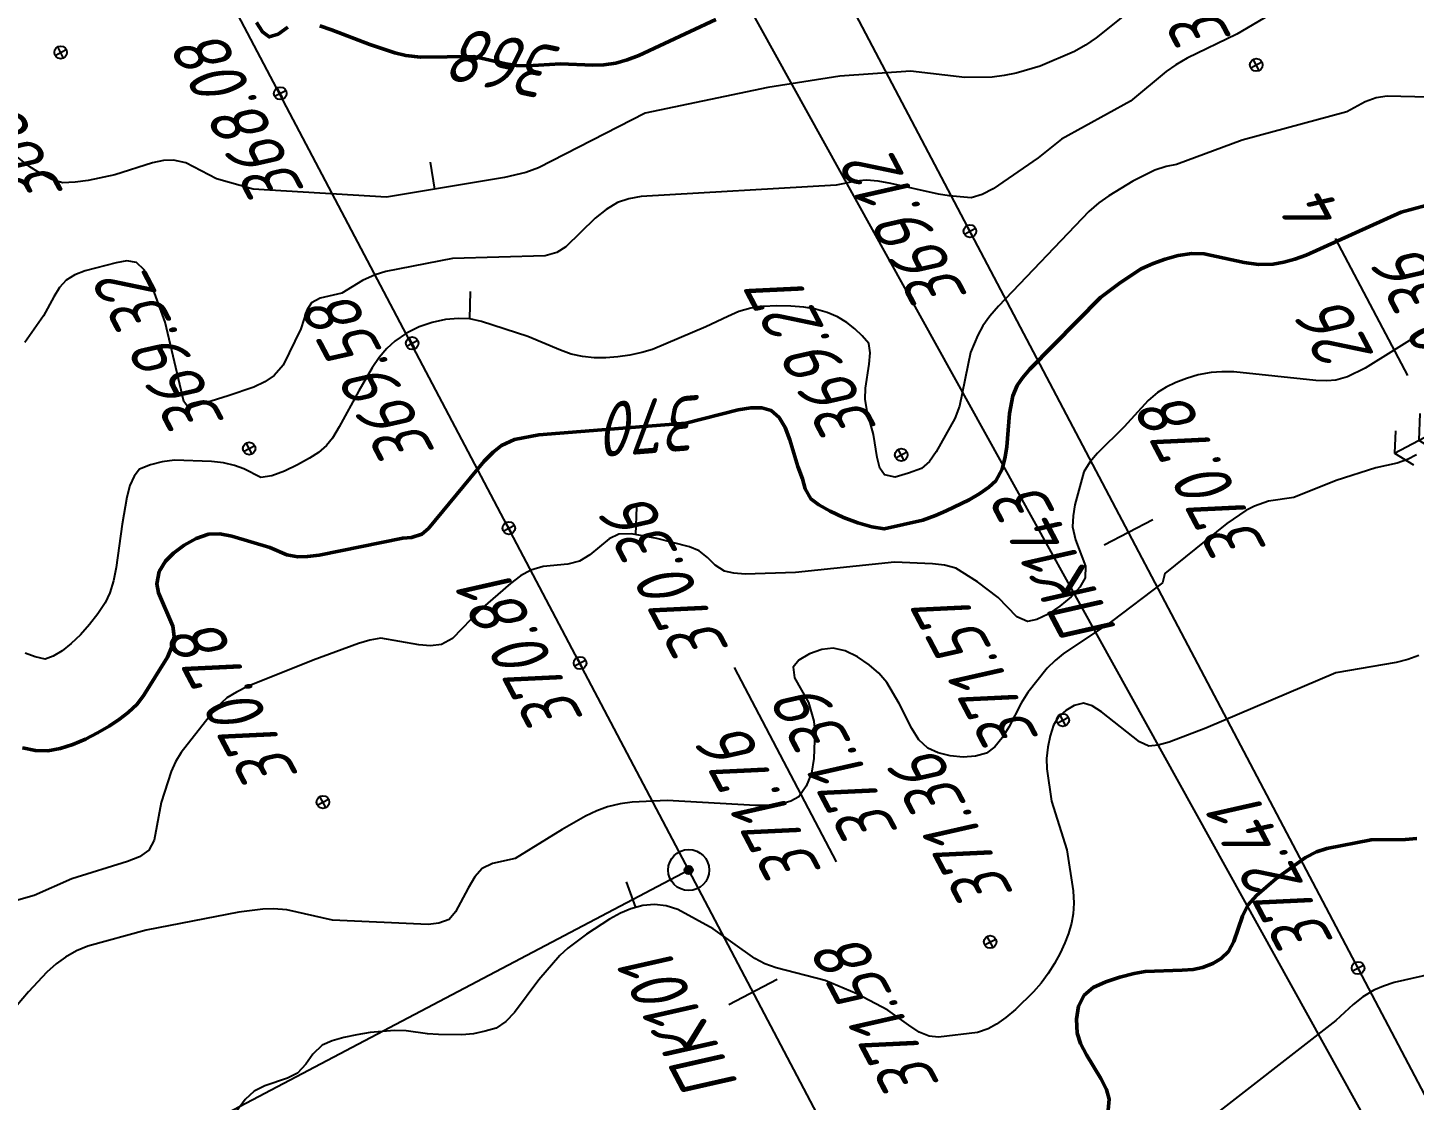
# Model space of a CAD drawing. Extents: x 1517348 to 1518464, y 2188576 to 2190606.
# Drawn here: x 1518192 to 1518293.5, y 2188851.7 to 2188930.2 of the extents above; entities that cross this region are included whole.
import ezdxf
from ezdxf.enums import TextEntityAlignment as Align

# ---------------------------------------------------------------- set-up
doc = ezdxf.new("R2010")
doc.units = 0
for name, color, linetype, lineweight in [('ИИ_ГЕОПУНКТ_025', 7, 'Continuous', 25), ('ИИ_ОТМЕТКА_025', 7, 'Continuous', 25), ('ИИ_ПИКЕТАЖ_025', 7, 'Continuous', 25), ('ИИ_РАЗМЕР_025', 7, 'Continuous', 25), ('ИИ_РЕЛЬЕФ_025', 34, 'Continuous', 25), ('ИИ_РЕЛЬЕФ_050', 34, 'Continuous', 50), ('ИИ_ТРАССА_ТРУБ_025', 7, 'Continuous', 25), ('ИИ_УГОДЬЯ_025', 7, 'Continuous', 25)]:
    doc.layers.add(name, color=color, linetype=linetype, lineweight=lineweight)
doc.styles.add('VNIPISIMPLEXCUR', font='simplex.shx', dxfattribs={"width": 0.8, "oblique": 15})
doc.dimstyles.new('ИИ-2000-м-dm$0', dxfattribs={"dimscale": 2, "dimtxt": 2.5, "dimasz": 2.5, "dimexe": 1.25, "dimexo": 0, "dimgap": 1, "dimtad": 1, "dimtoh": 1, "dimzin": 1, "dimdsep": 46, "dimtxsty": 'VNIPISIMPLEXCUR', "dimblk": 'OBLIQUE', "dimcen": 2.5, "dimaunit": 1, "dimadec": 4, "dimazin": 0, "dimtfac": 1, "dimtmove": 1, "dimatfit": 2, "dimfxl": 1, "dimarcsym": 0})
doc.dimstyles.new('ИИ-2000-м-dm$2', dxfattribs={"dimscale": 2, "dimtxt": 2.5, "dimasz": 2.5, "dimexe": 1.25, "dimexo": 0, "dimgap": 1, "dimtad": 2, "dimtoh": 1, "dimzin": 1, "dimdsep": 46, "dimtxsty": 'VNIPISIMPLEXCUR', "dimcen": 2.5, "dimaunit": 1, "dimazin": 0, "dimtfac": 1, "dimtmove": 1, "dimatfit": 2, "dimfxl": 1, "dimarcsym": 0})

# ---------------------------------------------------------------- blocks, each defined once
blk = doc.blocks.new('PICKET')
at = {"color": 0, "linetype": 'Continuous', "lineweight": 25}
for p, q in [((-0.23, 0), (0.23, 0)), ((0, 0.23), (0, -0.23))]:
    blk.add_line(p, q, dxfattribs=at)
blk.add_circle((0, 0), 0.23, dxfattribs=at)
at = {"color": 0, "linetype": 'Continuous', "style": 'VNIPISIMPLEXCUR', "oblique": 15, "width": 0.8}
blk.add_attdef('OTMETKA', (1.25, 0.3), '', height=2, dxfattribs=at)
at = {"color": 8, "linetype": 'Continuous', "style": 'VNIPISIMPLEXCUR', "oblique": 15, "width": 0.8, "flags": 1}
blk.add_attdef('NOMER', (1.25, -2.7), '', height=2, dxfattribs=at)
blk = doc.blocks.new('ИИ050052Р')
at = {"linetype": 'Continuous', "lineweight": 25}
h = blk.add_hatch(color=0, dxfattribs=at)
edge = h.paths.add_edge_path()
edge.add_arc((0, 0), 0.15, 0, 360)
at = {"color": 0, "linetype": 'Continuous', "lineweight": 25}
for radius in [0.75, 0.15]:
    blk.add_circle((0, 0), radius, dxfattribs=at)
at = {"color": 0, "linetype": 'Continuous', "style": 'VNIPISIMPLEXCUR', "oblique": 15, "width": 0.8}
for tag, p in [('CENTRE', (1.45, 0.7)), ('HEIGHT', (1.45, -2.7))]:
    blk.add_attdef(tag, p, '', height=2, dxfattribs=at)
for tag, p in [('NUMBER', (-2, -1)), ('STATIONING', (-2, -4.4)), ('ALPHA', (-2, -7.8))]:
    blk.add_attdef(tag, text='', height=2, dxfattribs=at).set_placement(p, align=Align.RIGHT)
at = {"color": 253, "linetype": 'Continuous', "style": 'VNIPISIMPLEXCUR', "oblique": 15, "width": 0.8, "flags": 1}
blk.add_attdef('NOTE', text='', height=1.6, dxfattribs=at).set_placement((-2, -10.8), align=Align.RIGHT)
blk = doc.blocks.new('ИИ15001')
at = {"color": 0, "linetype": 'Continuous', "lineweight": 25}
blk.add_lwpolyline([(0, 1), (0, -1)], dxfattribs=at)
at = {"color": 0, "linetype": 'Continuous', "lineweight": 25, "style": 'VNIPISIMPLEXCUR', "oblique": 15, "width": 0.8}
blk.add_attdef('STATIONING', text='', height=2, dxfattribs=at).set_placement((0, 2), align=Align.CENTER)
at = {"color": 7, "linetype": 'Continuous', "lineweight": 25, "style": 'VNIPISIMPLEXCUR', "oblique": 15, "width": 0.8}
blk.add_attdef('HEIGHT', text='', height=2, dxfattribs=at).set_placement((0, -2), align=Align.TOP_CENTER)
blk = doc.blocks.new('ИИ053673А')
at = {"color": 0, "linetype": 'Continuous'}
blk.add_lwpolyline([(-1.35, 0.875), (-1.221, 0.876), (-1.008, 0.878), (-0.871, 0.882), (-0.736, 0.891), (-0.624, 0.907), (-0.534, 0.94), (-0.444, 1), (-0.394, 1.071), (-0.367, 1.151), (-0.359, 1.231), (-0.364, 1.295), (-0.387, 1.379), (-0.418, 1.445), (-0.466, 1.516), (-0.552, 1.61), (-0.631, 1.692), (-0.704, 1.766), (-0.775, 1.842), (-0.814, 1.889), (-0.839, 1.929), (-0.849, 1.967), (-0.846, 1.992), (-0.832, 2.017), (-0.805, 2.049), (-0.742, 2.115), (-0.671, 2.198), (-0.618, 2.29), (-0.605, 2.372), (-0.614, 2.444), (-0.641, 2.515), (-0.678, 2.575), (-0.717, 2.617), (-0.754, 2.646), (-0.802, 2.678), (-0.855, 2.709), (-0.942, 2.76), (-0.987, 2.789), (-1.014, 2.812), (-1.026, 2.831), (-1.029, 2.846), (-1.025, 2.865), (-1.015, 2.89), (-0.997, 2.928), (-0.978, 2.968), (-0.95, 3.034), (-0.937, 3.103), (-0.938, 3.19), (-0.952, 3.247), (-0.987, 3.319), (-1.03, 3.377), (-1.066, 3.414), (-1.104, 3.444), (-1.169, 3.476), (-1.225, 3.489), (-1.28, 3.496), (-1.35, 3.5), (-1.42, 3.496), (-1.475, 3.489), (-1.531, 3.476), (-1.596, 3.444), (-1.634, 3.414), (-1.67, 3.377), (-1.713, 3.319), (-1.748, 3.247), (-1.762, 3.19), (-1.763, 3.103), (-1.75, 3.034), (-1.722, 2.968), (-1.703, 2.928), (-1.685, 2.89), (-1.675, 2.865), (-1.671, 2.846), (-1.674, 2.831), (-1.686, 2.812), (-1.713, 2.789), (-1.758, 2.76), (-1.845, 2.709), (-1.898, 2.678), (-1.946, 2.646), (-1.983, 2.617), (-2.022, 2.575), (-2.059, 2.515), (-2.086, 2.444), (-2.095, 2.372), (-2.082, 2.29), (-2.029, 2.198), (-1.958, 2.115), (-1.895, 2.049), (-1.868, 2.017), (-1.854, 1.992), (-1.851, 1.967), (-1.861, 1.929), (-1.886, 1.889), (-1.925, 1.842), (-1.996, 1.766), (-2.069, 1.692), (-2.148, 1.61), (-2.234, 1.516), (-2.282, 1.445), (-2.313, 1.379), (-2.336, 1.295), (-2.341, 1.231), (-2.333, 1.151), (-2.306, 1.071), (-2.256, 1), (-2.166, 0.94), (-2.076, 0.907), (-1.964, 0.891), (-1.829, 0.882), (-1.692, 0.878), (-1.479, 0.876)], close=True, dxfattribs=at)
for points in [[(2.05, 3.096), (1.35, 3.5), (0.65, 3.096)], [(1.35, 3.5), (1.35, 0), (2.05, 0)], [(2.2, 2.009), (1.35, 2.5), (0.5, 2.009)], [(2.35, 0.923), (1.35, 1.5), (0.35, 0.923)], [(-1.35, 0.875), (-1.35, 0), (-0.65, 0)]]:
    blk.add_lwpolyline(points, dxfattribs=at)
at = {"color": 0, "linetype": 'Continuous', "style": 'VNIPISIMPLEXCUR', "oblique": 15, "width": 0.8}
blk.add_attdef('RACE1', text='', height=2, dxfattribs=at).set_placement((-3.25, 2.25), align=Align.RIGHT)
blk.add_attdef('HEIGHT', (3, 2), '', height=2, dxfattribs=at)
blk.add_attdef('DISTANCE', text='', height=2, dxfattribs=at).set_placement((9.5, 1.75), align=Align.MIDDLE_LEFT)
blk.add_attdef('RACE2', text='', height=2, dxfattribs=at).set_placement((-3.25, 1.25), align=Align.TOP_RIGHT)
blk.add_attdef('THICKNESS', text='', height=2, dxfattribs=at).set_placement((3, 1.5), align=Align.TOP_LEFT)
blk = doc.blocks.new('ИИ053296')
at = {"color": 0, "linetype": 'Continuous', "lineweight": 25}
blk.add_lwpolyline([(0, 0), (1, 0)], dxfattribs=at)
blk = doc.blocks.new('*D23')
at = {"layer": 'Defpoints', "color": 0, "transparency": 16777216}
for p in [(1517433.62, 2190485.82), (1517814.44, 2189993.77), (1517710.22, 2189950.84), (1517583.52, 2189878.79), (1518412.38, 2188627.85)]:
    blk.add_point(p, dxfattribs=at)
at = {"layer": 'ИИ_РАЗМЕР_025', "color": 0, "lineweight": -2, "transparency": 16777216}
for p, q in [((1517701.87, 2189947.56), (1517694.82, 2189960.94)), ((1517709.2, 2189948.67), (1517701.87, 2189947.56))]:
    blk.add_line(p, q, dxfattribs=at)
blk.add_arc((1517718.1, 2189945.8), 9.35, 142.4771, 181.7709, dxfattribs=at)
at = {"layer": 'ИИ_РАЗМЕР_025', "color": 0, "transparency": 16777216}
for points in [[(1517710.25, 2189952), (1517711.11, 2189950.98), (1517713.74, 2189954.07)], [(1517709.4, 2189945.67), (1517708.1, 2189945.35), (1517709.73, 2189941.63)]]:
    blk.add_solid(points, dxfattribs=at)
at = {"layer": 'ИИ_РАЗМЕР_025', "color": 0, "transparency": 16777216, "insert": (1517695.12, 2189953.12), "char_height": 4, "attachment_point": 5, "rotation": 117.7798, "style": 'VNIPISIMPLEXCUR'}
blk.add_mtext("88°41'", dxfattribs=at)
blk = doc.blocks.new('_Oblique')
at = {"color": 0, "linetype": 'ByBlock', "lineweight": -2}
blk.add_line((-0.5, -0.5), (0.5, 0.5), dxfattribs=at)
blk = doc.blocks.new('*D27')
at = {"layer": 'Defpoints', "color": 0, "transparency": 16777216}
for p in [(1517483.76, 2190304.73), (1518396.8, 2188657.42), (1518396.8, 2188657.42)]:
    blk.add_point(p, dxfattribs=at)
at = {"layer": 'ИИ_РАЗМЕР_025', "color": 0, "lineweight": -2, "transparency": 16777216}
for p, q in [((1517483.76, 2190304.73), (1517481.57, 2190303.52)), ((1517483.76, 2190304.73), (1518396.8, 2188657.42)), ((1518396.8, 2188657.42), (1518394.62, 2188656.2))]:
    blk.add_line(p, q, dxfattribs=at)
at = {"layer": 'ИИ_РАЗМЕР_025', "color": 0, "lineweight": -2, "transparency": 16777216, "xscale": 4, "yscale": 4, "zscale": 4}
for p, rotation in [((1517483.76, 2190304.73), 118.9980081626661), ((1518396.8, 2188657.42), 298.9980081626661)]:
    blk.add_blockref('_Oblique', p, dxfattribs=dict(at, rotation=rotation))
at = {"layer": 'ИИ_РАЗМЕР_025', "color": 0, "transparency": 16777216, "insert": (1517937.66, 2189479.62), "char_height": 4, "attachment_point": 5, "rotation": 118.998, "style": 'VNIPISIMPLEXCUR'}
blk.add_mtext('1883.43', dxfattribs=at)

msp = doc.modelspace()

# ---------------------------------------------------------------- linework, layer by layer
at = {"layer": 'ИИ_ГЕОПУНКТ_025'}
for points in [[(1518251.209, 2188869.159), (1518243.727, 2188883.362)], [(1518240.39, 2188868.56), (1518171.966, 2188832.515), (1518156.798, 2188861.308)]]:
    msp.add_lwpolyline(points, dxfattribs=at)
at = {"layer": 'ИИ_РЕЛЬЕФ_025'}
for points, elevation in [([(1518273.914, 2188932.43), (1518270.19, 2188929.422), (1518269.414, 2188928.893), (1518268.609, 2188928.432), (1518266.091, 2188927.359), (1518264.337, 2188926.853), (1518263.457, 2188926.672), (1518262.582, 2188926.545), (1518260.597, 2188926.534), (1518256.603, 2188926.996), (1518251.443, 2188926.62), (1518246.183, 2188925.802), (1518237.194, 2188923.928), (1518229.393, 2188919.92), (1518228.472, 2188919.587), (1518226.923, 2188919.213), (1518218.283, 2188917.783), (1518208.525, 2188918.366), (1518205.855, 2188919.115), (1518203.614, 2188920.286), (1518202.705, 2188920.492), (1518201.979, 2188920.468), (1518201.172, 2188920.292), (1518198.419, 2188919.414), (1518196.472, 2188918.999), (1518195.515, 2188918.87), (1518194.59, 2188918.818), (1518193.801, 2188919.078), (1518192.978, 2188919.497), (1518192.13, 2188920.044), (1518190.403, 2188921.411)], 368.5), ([(1518283.27, 2188931.323), (1518280.471, 2188929.7), (1518276.844, 2188927.945), (1518276.011, 2188927.452), (1518275.301, 2188926.955), (1518272.708, 2188924.786), (1518267.644, 2188922.024), (1518265.96, 2188920.642), (1518262.665, 2188918.396), (1518261.848, 2188917.974), (1518261.041, 2188917.72), (1518259.449, 2188917.875), (1518258.656, 2188918.006), (1518255.168, 2188918.772), (1518254.237, 2188918.941), (1518253.381, 2188919.013), (1518252.602, 2188918.948), (1518251.173, 2188918.652), (1518236.903, 2188917.819), (1518236.013, 2188917.656), (1518235.181, 2188917.386), (1518234.357, 2188916.865), (1518233.548, 2188916.238), (1518231.402, 2188914.151), (1518230.734, 2188913.724), (1518229.89, 2188913.484), (1518223.105, 2188913.286), (1518218.241, 2188912.337), (1518217.446, 2188912.091), (1518216.539, 2188911.678), (1518215.005, 2188910.763), (1518213.429, 2188910.393), (1518212.799, 2188910.057), (1518212.446, 2188909.512), (1518212.02, 2188908.156), (1518210.72, 2188905.497), (1518210.054, 2188904.738), (1518209.382, 2188904.275), (1518208.577, 2188903.885), (1518206.712, 2188903.244), (1518203.824, 2188902.333), (1518203.459, 2188902.823), (1518202.084, 2188908.632), (1518201.01, 2188911.584), (1518200.548, 2188912.449), (1518199.99, 2188912.993), (1518199.297, 2188913.124), (1518198.519, 2188912.972), (1518196.23, 2188912.375), (1518195.495, 2188912.093), (1518194.858, 2188911.704), (1518194.355, 2188911.159), (1518193.948, 2188910.492), (1518193.192, 2188909.085), (1518191.835, 2188907.151)], 369), ([(1518294.489, 2188925.09), (1518291.469, 2188925.151), (1518290.667, 2188925.046), (1518289.856, 2188924.756), (1518288.525, 2188924.023), (1518280.864, 2188921.937), (1518276.07, 2188920.172), (1518275.316, 2188920.012), (1518274.475, 2188919.753), (1518272.882, 2188918.952), (1518271.111, 2188917.876), (1518270.376, 2188917.355), (1518269.666, 2188916.733), (1518263.048, 2188909.808), (1518262.413, 2188909.059), (1518261.906, 2188908.368), (1518261.527, 2188907.681), (1518260.996, 2188906.408), (1518260.186, 2188902.497), (1518259.864, 2188901.596), (1518258.493, 2188899.14), (1518257.989, 2188898.439), (1518257.418, 2188897.933), (1518256.468, 2188897.579), (1518255.492, 2188897.305), (1518254.703, 2188897.465), (1518254.356, 2188897.955), (1518254.176, 2188898.723), (1518253.914, 2188900.425), (1518253.442, 2188902.097), (1518253.29, 2188903.004), (1518253.315, 2188903.793), (1518253.597, 2188905.565), (1518253.666, 2188906.392), (1518253.56, 2188907.076), (1518253.079, 2188907.636), (1518252.545, 2188908.15), (1518251.957, 2188908.617), (1518251.273, 2188909.021), (1518250.52, 2188909.349), (1518249.657, 2188909.591), (1518248.812, 2188909.726), (1518247.847, 2188909.808), (1518246.832, 2188909.829), (1518245.835, 2188909.781), (1518244.925, 2188909.659), (1518244.052, 2188909.41), (1518243.24, 2188909.057), (1518241.652, 2188908.29), (1518237.731, 2188906.622), (1518236.949, 2188906.403), (1518236.076, 2188906.227), (1518235.2, 2188906.101), (1518234.328, 2188906.034), (1518233.464, 2188906.035), (1518232.618, 2188906.113), (1518231.801, 2188906.295), (1518231, 2188906.573), (1518228.627, 2188907.576), (1518225.224, 2188908.692), (1518224.383, 2188908.864), (1518223.554, 2188908.907), (1518222.587, 2188908.815), (1518221.62, 2188908.612), (1518220.668, 2188908.289), (1518219.751, 2188907.837), (1518218.886, 2188907.247), (1518218.304, 2188906.703), (1518217.758, 2188906.045), (1518217.239, 2188905.294), (1518216.258, 2188903.61), (1518214.821, 2188900.968), (1518214.324, 2188900.148), (1518213.886, 2188899.623), (1518213.313, 2188899.096), (1518212.645, 2188898.673), (1518211.774, 2188898.189), (1518210.816, 2188897.732), (1518209.887, 2188897.393), (1518209.101, 2188897.262), (1518207.843, 2188897.894), (1518207.17, 2188898.15), (1518206.35, 2188898.332), (1518205.474, 2188898.433), (1518202.776, 2188898.534), (1518201.873, 2188898.427), (1518201.017, 2188898.187), (1518200.216, 2188897.877), (1518199.823, 2188897.37), (1518199.518, 2188896.68), (1518199.283, 2188895.843), (1518198.949, 2188893.869), (1518198.508, 2188890.688), (1518198.303, 2188889.711), (1518198.038, 2188888.834), (1518197.694, 2188888.094), (1518197.17, 2188887.29), (1518196.566, 2188886.507), (1518195.909, 2188885.774), (1518195.227, 2188885.124), (1518194.551, 2188884.588), (1518193.908, 2188884.196), (1518193.327, 2188883.98), (1518192.584, 2188884.159), (1518191.858, 2188884.43)], 369.5), ([(1518294.2, 2188907.975), (1518289.873, 2188905.276), (1518288.582, 2188904.624), (1518287.719, 2188904.392), (1518287.059, 2188904.347), (1518286.257, 2188904.372), (1518280.267, 2188904.996), (1518279.373, 2188905.009), (1518278.595, 2188904.949), (1518277.663, 2188904.769), (1518276.808, 2188904.522), (1518276.029, 2188904.219), (1518275.323, 2188903.872), (1518274.687, 2188903.492), (1518273.995, 2188902.914), (1518272.237, 2188900.969), (1518270.28, 2188899.047), (1518269.732, 2188898.381), (1518269.299, 2188897.686), (1518268.638, 2188895.273), (1518268.498, 2188894.468), (1518268.47, 2188893.669), (1518268.688, 2188892.702), (1518269.416, 2188890.793), (1518269.393, 2188889.927), (1518269.003, 2188889.247), (1518268.354, 2188888.531), (1518267.546, 2188887.851), (1518266.679, 2188887.279), (1518265.854, 2188886.886), (1518265.17, 2188886.745), (1518264.398, 2188887.074), (1518263.029, 2188888.497), (1518261.515, 2188889.641), (1518259.921, 2188890.645), (1518259.098, 2188890.859), (1518258.211, 2188890.963), (1518255.442, 2188891.083), (1518248.191, 2188890.323), (1518244.516, 2188890.21), (1518243.7, 2188890.266), (1518243.006, 2188890.424), (1518242.313, 2188890.858), (1518241.774, 2188891.419), (1518241.153, 2188891.908), (1518240.451, 2188892.197), (1518238.062, 2188892.818), (1518236.195, 2188893.161), (1518235.281, 2188893.138), (1518234.559, 2188892.782), (1518233.16, 2188891.605), (1518232.403, 2188891.143), (1518231.553, 2188890.926), (1518229.734, 2188890.752), (1518228.85, 2188890.499), (1518228.086, 2188890.067), (1518227.342, 2188889.506), (1518225.146, 2188887.601), (1518223.102, 2188885.494), (1518222.307, 2188885.059), (1518221.512, 2188884.957), (1518220.636, 2188885.031), (1518217.867, 2188885.511), (1518217.052, 2188885.37), (1518216.231, 2188885.138), (1518212.926, 2188883.909), (1518208.117, 2188881.98), (1518207.3, 2188881.574), (1518206.614, 2188881.149), (1518205.848, 2188880.456), (1518203.258, 2188877.15), (1518202.85, 2188876.486), (1518202.531, 2188875.772), (1518201.806, 2188873.501), (1518201.299, 2188870.743), (1518200.901, 2188870.02), (1518200.222, 2188869.518), (1518199.345, 2188869.185), (1518195.255, 2188867.922), (1518192.517, 2188866.708), (1518189.058, 2188865.733)], 370.5), ([(1518293.62, 2188898.934), (1518292.97, 2188898.584), (1518292.197, 2188898.323), (1518290.649, 2188897.966), (1518287.755, 2188897.043), (1518284.66, 2188895.815), (1518282.798, 2188895.53), (1518281.767, 2188895.181), (1518281.141, 2188894.845), (1518279.753, 2188893.894), (1518275.205, 2188890.248), (1518275.043, 2188889.568), (1518271.312, 2188886.744), (1518267.771, 2188884.379), (1518267.186, 2188883.896), (1518266.612, 2188883.317), (1518265.197, 2188881.557), (1518264.712, 2188880.758), (1518263.794, 2188879.019), (1518263.309, 2188878.221), (1518262.773, 2188877.564), (1518262.16, 2188877.119), (1518261.365, 2188876.878), (1518260.454, 2188876.814), (1518259.512, 2188876.906), (1518258.627, 2188877.131), (1518257.884, 2188877.468), (1518257.225, 2188878.084), (1518256.715, 2188878.924), (1518255.786, 2188880.739), (1518254.884, 2188882.273), (1518254.298, 2188882.969), (1518253.58, 2188883.569), (1518252.725, 2188884.152), (1518251.823, 2188884.598), (1518250.961, 2188884.789), (1518250.117, 2188884.681), (1518249.217, 2188884.365), (1518248.455, 2188883.912), (1518248.026, 2188883.394), (1518248.124, 2188882.627), (1518249.141, 2188880.821), (1518249.532, 2188879.46), (1518249.615, 2188878.681), (1518249.541, 2188876.728), (1518249.371, 2188875.636), (1518248.977, 2188874.694), (1518248.451, 2188873.913), (1518247.866, 2188873.587), (1518247.122, 2188873.387), (1518246.248, 2188873.29), (1518245.271, 2188873.275), (1518238.824, 2188873.646), (1518236.25, 2188873.522), (1518235.371, 2188873.414), (1518234.456, 2188873.189), (1518233.665, 2188872.889), (1518232.844, 2188872.497), (1518231.144, 2188871.52), (1518227.691, 2188869.397), (1518226.045, 2188869.05), (1518225.279, 2188868.675), (1518224.741, 2188868.069), (1518224.253, 2188867.224), (1518223.337, 2188865.494), (1518222.863, 2188864.945), (1518222.104, 2188864.67), (1518221.341, 2188864.577), (1518214.322, 2188864.894), (1518210.986, 2188865.648), (1518210.013, 2188865.713), (1518209.23, 2188865.69), (1518207.49, 2188865.487), (1518200.713, 2188864.168), (1518196.438, 2188862.986), (1518195.605, 2188862.64), (1518194.792, 2188862.195), (1518194.116, 2188861.703), (1518193.439, 2188861.096), (1518192.097, 2188859.656), (1518189.595, 2188856.723)], 371), ([(1518293.801, 2188884.243), (1518292.978, 2188883.959), (1518292.127, 2188883.739), (1518287.714, 2188882.98), (1518278.223, 2188878.941), (1518275.531, 2188877.922), (1518274.716, 2188877.685), (1518274.047, 2188877.629), (1518273.355, 2188877.938), (1518270.593, 2188880.131), (1518269.899, 2188880.569), (1518269.266, 2188880.761), (1518268.591, 2188880.593), (1518267.983, 2188880.24), (1518267.436, 2188879.773), (1518267.082, 2188879.155), (1518266.83, 2188878.381), (1518266.663, 2188877.541), (1518266.569, 2188876.725), (1518266.572, 2188875.95), (1518266.923, 2188873.601), (1518268.058, 2188870.049), (1518268.51, 2188867.038), (1518268.554, 2188866.139), (1518268.51, 2188865.365), (1518268.392, 2188864.662), (1518268.169, 2188863.915), (1518267.899, 2188863.226), (1518267.556, 2188862.487), (1518267.146, 2188861.728), (1518266.678, 2188860.983), (1518266.159, 2188860.282), (1518265.605, 2188859.645), (1518264.288, 2188858.359), (1518263.591, 2188857.782), (1518262.911, 2188857.296), (1518262.283, 2188856.936), (1518261.504, 2188856.688), (1518258.669, 2188856.342), (1518257.973, 2188856.4), (1518257.244, 2188856.712), (1518256.485, 2188857.208), (1518254.949, 2188858.313), (1518252.684, 2188859.507), (1518250.364, 2188860.484), (1518246.784, 2188861.409), (1518245.948, 2188861.711), (1518245.232, 2188862.1), (1518242.178, 2188864.259), (1518239.585, 2188865.678), (1518238.75, 2188865.949), (1518237.885, 2188866.036), (1518237.044, 2188865.959), (1518236.145, 2188865.718), (1518235.406, 2188865.407), (1518234.585, 2188864.964), (1518232.908, 2188863.878), (1518231.54, 2188862.851), (1518230.955, 2188862.311), (1518229.435, 2188860.52), (1518227.649, 2188858.133), (1518227.008, 2188857.485), (1518226.316, 2188857.003), (1518225.5, 2188856.774), (1518224.656, 2188856.59), (1518223.788, 2188856.509), (1518222.097, 2188856.524), (1518221.278, 2188856.576), (1518219.722, 2188856.808), (1518218.871, 2188856.829), (1518217.085, 2188856.665), (1518216.108, 2188856.516), (1518215.158, 2188856.315), (1518214.297, 2188856.058), (1518213.588, 2188855.739), (1518212.898, 2188855.104), (1518212.393, 2188854.352), (1518211.78, 2188853.693), (1518211.053, 2188853.326), (1518209.375, 2188852.782), (1518208.603, 2188852.398), (1518207.956, 2188851.765), (1518206.82, 2188850.234)], 371.5), ([(1518297.387, 2188861.546), (1518291.985, 2188860.332), (1518291.203, 2188860.076), (1518290.509, 2188859.781), (1518289.686, 2188859.283), (1518289.001, 2188858.723), (1518287.715, 2188857.566), (1518277.719, 2188849.771)], 372.5)]:
    msp.add_lwpolyline(points, dxfattribs=dict(at, elevation=elevation))
at = {"layer": 'ИИ_РЕЛЬЕФ_050'}
for points, elevation in [([(1518242.364, 2188930.766), (1518236.75, 2188928.127), (1518235.881, 2188927.81), (1518235.061, 2188927.584), (1518234.184, 2188927.451), (1518233.364, 2188927.423), (1518231, 2188927.517), (1518228.596, 2188927.383), (1518227.801, 2188927.409), (1518227.015, 2188927.519), (1518224.674, 2188928.061), (1518220.758, 2188928.024), (1518219.702, 2188928.141), (1518218.887, 2188928.323), (1518217.068, 2188928.941), (1518214.26, 2188930.025), (1518213.407, 2188930.299)], 368), ([(1518211.076, 2188930.208), (1518210.349, 2188929.692), (1518209.704, 2188929.495), (1518209.204, 2188929.879), (1518208.777, 2188930.543)], 368), ([(1518296.12, 2188917.644), (1518292.49, 2188916.675), (1518285.554, 2188913.531), (1518284.725, 2188913.247), (1518283.919, 2188913.028), (1518283.139, 2188912.886), (1518282.066, 2188912.855), (1518281.019, 2188912.991), (1518278.087, 2188913.626), (1518277.196, 2188913.653), (1518276.187, 2188913.505), (1518275.245, 2188913.252), (1518274.352, 2188912.918), (1518273.494, 2188912.526), (1518271.97, 2188911.531), (1518270.508, 2188910.436), (1518265.337, 2188905.193), (1518264.813, 2188904.556), (1518264.424, 2188903.989), (1518264.094, 2188903.238), (1518263.842, 2188901.949), (1518263.658, 2188899.512), (1518263.535, 2188898.794), (1518263.313, 2188897.868), (1518262.842, 2188897.034), (1518262.343, 2188896.574), (1518261.673, 2188896.107), (1518260.892, 2188895.649), (1518259.223, 2188894.826), (1518258.45, 2188894.493), (1518257.51, 2188894.148), (1518254.695, 2188893.512), (1518253.785, 2188893.655), (1518252.763, 2188893.947), (1518251.716, 2188894.342), (1518250.733, 2188894.797), (1518249.904, 2188895.268), (1518249.317, 2188895.711), (1518248.908, 2188896.434), (1518248.713, 2188897.179), (1518248.371, 2188898.074), (1518247.781, 2188900.021), (1518247.439, 2188900.916), (1518247.002, 2188901.655), (1518246.423, 2188902.159), (1518245.735, 2188902.369), (1518244.922, 2188902.37), (1518244.017, 2188902.22), (1518240.167, 2188901.243), (1518229.422, 2188900.385), (1518227.636, 2188900.039), (1518226.683, 2188899.61), (1518226.082, 2188899.132), (1518225.418, 2188898.455), (1518221.346, 2188893.541), (1518220.863, 2188893.135), (1518220.116, 2188892.879), (1518219.477, 2188892.843), (1518213.347, 2188891.588), (1518212.503, 2188891.491), (1518211.79, 2188891.479), (1518210.993, 2188891.626), (1518209.755, 2188892.149), (1518206.981, 2188892.974), (1518206.091, 2188893.141), (1518205.26, 2188893.122), (1518204.363, 2188892.806), (1518203.479, 2188892.332), (1518202.709, 2188891.737), (1518202.129, 2188891.149), (1518201.65, 2188890.386), (1518201.481, 2188889.502), (1518201.613, 2188888.829), (1518202.652, 2188886.407), (1518202.76, 2188885.649), (1518202.57, 2188884.881), (1518202.256, 2188884.136), (1518200.545, 2188881.351), (1518200.04, 2188880.699), (1518199.399, 2188880.084), (1518198.753, 2188879.593), (1518197.995, 2188879.086), (1518197.153, 2188878.59), (1518196.256, 2188878.133), (1518195.331, 2188877.744), (1518194.406, 2188877.45), (1518193.51, 2188877.279), (1518192.605, 2188877.296), (1518191.653, 2188877.497)], 370), ([(1518293.655, 2188870.862), (1518292.803, 2188870.785), (1518290.301, 2188870.774), (1518287.054, 2188870.144), (1518286.309, 2188869.886), (1518285.514, 2188869.472), (1518283.333, 2188867.923), (1518281.913, 2188866.702), (1518281.286, 2188865.985), (1518280.888, 2188865.18), (1518280.271, 2188863.337), (1518279.86, 2188862.613), (1518279.328, 2188862.1), (1518278.72, 2188861.729), (1518277.979, 2188861.437), (1518277.287, 2188861.291), (1518276.471, 2188861.229), (1518273.782, 2188861.138), (1518272.972, 2188861), (1518271.928, 2188860.724), (1518270.891, 2188860.388), (1518269.981, 2188859.959), (1518269.318, 2188859.403), (1518268.904, 2188858.6), (1518268.75, 2188857.652), (1518268.805, 2188856.632), (1518269.039, 2188855.874), (1518269.478, 2188855.04), (1518270.542, 2188853.313), (1518270.952, 2188852.505), (1518271.139, 2188851.792), (1518271.067, 2188850.995)], 372)]:
    msp.add_lwpolyline(points, dxfattribs=dict(at, elevation=elevation))
at = {"layer": 'ИИ_ТРАССА_ТРУБ_025', "color": 4}
for points in [[(1518412.378, 2188627.85), (1517433.622, 2190485.815)], [(1518412.378, 2188627.85), (1517433.622, 2190485.815)], [(1518377.009, 2188609.218), (1518355.67, 2188649.72), (1518240.39, 2188868.56), (1518167.68, 2189006.54), (1518028.97, 2189269.84), (1517889.75, 2189534.1), (1517750.65, 2189798.13), (1517720.64, 2189855.08), (1517697.553, 2189898.908)], [(1518377.009, 2188609.218), (1518355.67, 2188649.72), (1518240.39, 2188868.56), (1518167.68, 2189006.54), (1518028.97, 2189269.84), (1517889.75, 2189534.1), (1517750.65, 2189798.13), (1517720.64, 2189855.08), (1517697.553, 2189898.908)]]:
    msp.add_lwpolyline(points, dxfattribs=at)
at = {"layer": 'ИИ_УГОДЬЯ_025'}
msp.add_lwpolyline([(1518292.99, 2188904.727), (1518287.709, 2188914.751)], dxfattribs=at)

# ---------------------------------------------------------------- block references
at = {"layer": 'ИИ_ГЕОПУНКТ_025'}
ref = msp.add_blockref('ИИ050052Р', (1518240.39, 2188868.56), dxfattribs=dict(at, xscale=2, yscale=2, zscale=2, rotation=117.7797222222222))
ref.add_attrib('NUMBER', 'Т.50723', dxfattribs={"layer": '0', "color": 0, "linetype": 'Continuous', "height": 4, "rotation": 117.77972, "style": 'VNIPISIMPLEXCUR', "oblique": 15, "width": 0.8}).set_placement((1518162.369, 2188848.87), align=Align.RIGHT)
ref.add_attrib('CENTRE', '371.76', (1518250.212, 2188868.457), dxfattribs={"layer": '0', "color": 0, "linetype": 'Continuous', "height": 4, "rotation": 117.77972, "style": 'VNIPISIMPLEXCUR', "oblique": 15, "width": 0.8})
ref.add_attrib('HEIGHT', '371.39', (1518255.807, 2188871.346), dxfattribs={"layer": '0', "color": 0, "linetype": 'Continuous', "height": 4, "rotation": 117.77972, "style": 'VNIPISIMPLEXCUR', "oblique": 15, "width": 0.8})
ref.add_attrib('STATIONING', 'ПК101+10.07', dxfattribs={"layer": '0', "color": 0, "linetype": 'Continuous', "height": 4, "rotation": 117.77972, "style": 'VNIPISIMPLEXCUR', "oblique": 15, "width": 0.8}).set_placement((1518161.73, 2188862.533), align=Align.RIGHT)
at = {"layer": 'ИИ_ОТМЕТКА_025', "xscale": 2, "yscale": 2, "zscale": 2, "rotation": 117.7797222222222}
for p, values in [((1518281.9, 2188927.45, 369.2), {'OTMETKA': '369.20'}), ((1518208.24, 2188899.39, 369.32), {'OTMETKA': '369.32'}), ((1518255.934, 2188898.931, 369.27), {'OTMETKA': '369.27'}), ((1518213.63, 2188873.53, 370.78), {'OTMETKA': '370.78'}), ((1518289.35, 2188861.393, 372.41), {'OTMETKA': '372.41'})]:
    msp.add_blockref('PICKET', p, dxfattribs=at).add_auto_attribs(values)
at = {"layer": 'ИИ_ОТМЕТКА_025'}
ref = msp.add_blockref('PICKET', (1518194.45, 2188928.36, 368.22), dxfattribs=dict(at, xscale=2, yscale=2, zscale=2, rotation=117.7797222222222))
ref.add_attrib('OTMETKA', '368.22', (1518194.776, 2188918.076, 368.22), dxfattribs={"layer": '0', "color": 0, "linetype": 'Continuous', "height": 4, "rotation": 117.77972, "style": 'VNIPISIMPLEXCUR', "oblique": 15, "width": 0.8})
ref = msp.add_blockref('PICKET', (1518210.509, 2188925.369, 368.08), dxfattribs=dict(at, xscale=2, yscale=2, zscale=2, rotation=117.7797222222222))
ref.add_attrib('OTMETKA', '368.08', (1518212.379, 2188918.259, 368.08), dxfattribs={"layer": '0', "color": 0, "linetype": 'Continuous', "height": 4, "rotation": 117.77972, "style": 'VNIPISIMPLEXCUR', "oblique": 15, "width": 0.8})
ref = msp.add_blockref('PICKET', (1518260.957, 2188915.291, 369.12), dxfattribs=dict(at, xscale=2, yscale=2, zscale=2, rotation=117.7797222222222))
ref.add_attrib('OTMETKA', '369.12', (1518260.877, 2188910.515, 369.12), dxfattribs={"layer": '0', "color": 0, "linetype": 'Continuous', "height": 4, "rotation": 117.77972, "style": 'VNIPISIMPLEXCUR', "oblique": 15, "width": 0.8})
ref = msp.add_blockref('PICKET', (1518220.159, 2188907.09, 369.58), dxfattribs=dict(at, xscale=2, yscale=2, zscale=2, rotation=117.7797222222222))
ref.add_attrib('OTMETKA', '369.58', (1518221.929, 2188899.146, 369.58), dxfattribs={"layer": '0', "color": 0, "linetype": 'Continuous', "height": 4, "rotation": 117.77972, "style": 'VNIPISIMPLEXCUR', "oblique": 15, "width": 0.8})
ref = msp.add_blockref('PICKET', (1518227.23, 2188893.57, 370.36), dxfattribs=dict(at, xscale=2, yscale=2, zscale=2, rotation=117.7797222222222))
ref.add_attrib('OTMETKA', '370.36', (1518243.432, 2188884.7, 370.36), dxfattribs={"layer": '0', "color": 0, "linetype": 'Continuous', "height": 4, "rotation": 117.77972, "style": 'VNIPISIMPLEXCUR', "oblique": 15, "width": 0.8})
ref = msp.add_blockref('PICKET', (1518232.44, 2188883.7, 370.81), dxfattribs=dict(at, xscale=2, yscale=2, zscale=2, rotation=117.7797222222222))
ref.add_attrib('OTMETKA', '370.81', (1518232.786, 2188879.629, 370.81), dxfattribs={"layer": '0', "color": 0, "linetype": 'Continuous', "height": 4, "rotation": 117.77972, "style": 'VNIPISIMPLEXCUR', "oblique": 15, "width": 0.8})
ref = msp.add_blockref('PICKET', (1518267.751, 2188879.526, 371.57), dxfattribs=dict(at, xscale=2, yscale=2, zscale=2, rotation=117.7797222222222))
ref.add_attrib('OTMETKA', '371.57', (1518266.103, 2188878.177, 371.57), dxfattribs={"layer": '0', "color": 0, "linetype": 'Continuous', "height": 4, "rotation": 117.77972, "style": 'VNIPISIMPLEXCUR', "oblique": 15, "width": 0.8})
ref = msp.add_blockref('PICKET', (1518262.44, 2188863.3, 371.36), dxfattribs=dict(at, xscale=2, yscale=2, zscale=2, rotation=117.7797222222222))
ref.add_attrib('OTMETKA', '371.36', (1518264.232, 2188866.812, 371.36), dxfattribs={"layer": '0', "color": 0, "linetype": 'Continuous', "height": 4, "rotation": 117.77972, "style": 'VNIPISIMPLEXCUR', "oblique": 15, "width": 0.8})
at = {"layer": 'ИИ_ПИКЕТАЖ_025', "color": 4}
ref = msp.add_blockref('ИИ15001', (1518272.556, 2188893.273, 370.78), dxfattribs=dict(at, xscale=2, yscale=2, zscale=2, rotation=117.7798))
ref.add_attrib('STATIONING', 'ПК143', dxfattribs={"layer": '0', "color": 0, "linetype": 'Continuous', "lineweight": 25, "height": 4, "rotation": 117.7798, "style": 'VNIPISIMPLEXCUR', "oblique": 15, "width": 0.8}).set_placement((1518269.017, 2188891.409), align=Align.CENTER)
ref.add_attrib('HEIGHT', '370.78', dxfattribs={"layer": '0', "color": 7, "linetype": 'Continuous', "lineweight": 25, "height": 4, "rotation": 117.7798, "style": 'VNIPISIMPLEXCUR', "oblique": 15, "width": 0.8}).set_placement((1518276.238, 2188895.848), align=Align.TOP_CENTER)
ref = msp.add_blockref('ИИ15001', (1518245.084, 2188859.65, 371.58), dxfattribs=dict(at, xscale=2, yscale=2, zscale=2, rotation=117.7792999999999))
ref.add_attrib('STATIONING', 'ПК101', dxfattribs={"layer": '0', "color": 0, "linetype": 'Continuous', "lineweight": 25, "height": 4, "rotation": 117.7793, "style": 'VNIPISIMPLEXCUR', "oblique": 15, "width": 0.8}).set_placement((1518241.545, 2188857.786), align=Align.CENTER)
ref.add_attrib('HEIGHT', '371.58', dxfattribs={"layer": '0', "color": 7, "linetype": 'Continuous', "lineweight": 25, "height": 4, "rotation": 117.7793, "style": 'VNIPISIMPLEXCUR', "oblique": 15, "width": 0.8}).set_placement((1518252.43, 2188856.444), align=Align.TOP_CENTER)
at = {"layer": 'ИИ_РЕЛЬЕФ_025', "xscale": 2, "yscale": 2, "zscale": 2}
for p, rotation in [((1518221.821, 2188918.369, 368.5), 99.3974093859177), ((1518224.383, 2188908.864, 369.5), 88.4300992859177), ((1518236.516, 2188893.103, 370.5), 87.62351098591772), ((1518236.52, 2188865.819, 371.5), 109.8024631559177)]:
    msp.add_blockref('ИИ053296', p, dxfattribs=dict(at, rotation=rotation))
at = {"layer": 'ИИ_УГОДЬЯ_025'}
ref = msp.add_blockref('ИИ053673А', (1518299.476, 2188899.936), dxfattribs=dict(at, xscale=2, yscale=2, zscale=2, rotation=117.7797222222222))
ref.add_attrib('RACE1', 'бер.', dxfattribs={"layer": '0', "color": 0, "linetype": 'Continuous', "height": 4, "rotation": 117.77972, "style": 'VNIPISIMPLEXCUR', "oblique": 15, "width": 0.8}).set_placement((1518300.211, 2188888.925), align=Align.RIGHT)
ref.add_attrib('RACE2', 'кедр', dxfattribs={"layer": '0', "color": 0, "linetype": 'Continuous', "height": 4, "rotation": 117.77972, "style": 'VNIPISIMPLEXCUR', "oblique": 15, "width": 0.8}).set_placement((1518301.534, 2188889.954), align=Align.TOP_RIGHT)
ref.add_attrib('HEIGHT', '26', (1518290.617, 2188906.172), dxfattribs={"layer": '0', "color": 0, "linetype": 'Continuous', "height": 4, "rotation": 117.77972, "style": 'VNIPISIMPLEXCUR', "oblique": 15, "width": 0.8})
ref.add_attrib('THICKNESS', '0.36', dxfattribs={"layer": '0', "color": 0, "linetype": 'Continuous', "height": 4, "rotation": 117.77972, "style": 'VNIPISIMPLEXCUR', "oblique": 15, "width": 0.8}).set_placement((1518294.208, 2188905.184), align=Align.TOP_LEFT)
ref.add_attrib('DISTANCE', '4', dxfattribs={"layer": '0', "color": 0, "linetype": 'Continuous', "height": 4, "rotation": 117.77972, "style": 'VNIPISIMPLEXCUR', "oblique": 15, "width": 0.8}).set_placement((1518286.633, 2188915.237), align=Align.MIDDLE_LEFT)

# ---------------------------------------------------------------- texts
at = {"layer": 'ИИ_РЕЛЬЕФ_025', "style": 'VNIPISIMPLEXCUR', "oblique": 15, "width": 0.8}
for s, rotation, p in [('368', 168.3557, (1518227.284, 2188927.481, 368)), ('370', 184.56658, (1518238.08, 2188901.076, 370))]:
    msp.add_text(s, height=4, rotation=rotation, dxfattribs=at).set_placement(p, align=Align.MIDDLE)

# ---------------------------------------------------------------- dimensions: what is measured, and where the dimension line sits
at = {"layer": 'ИИ_РАЗМЕР_025'}
dim = msp.add_angular_dim_2l(base=(1517710.224, 2189950.843), line1=((1518412.378, 2188627.85), (1517433.622, 2190485.815)), line2=((1517814.441, 2189993.765), (1517583.525, 2189878.795)), dimstyle='ИИ-2000-м-dm$2', override={"dimtxt": 2, "dimasz": 2, "dimgap": 0.5}, dxfattribs=at)
dim.commit()
dim.dimension.update_dxf_attribs({"geometry": '*D23', "text_midpoint": (1517695.12, 2189953.116), "dimtype": 162})
dim = msp.add_aligned_dim(p1=(1517483.755, 2190304.733), p2=(1518396.803, 2188657.416), distance=0, dimstyle='ИИ-2000-м-dm$0', override={"dimtxt": 2, "dimasz": 2, "dimgap": 0.5, "dimzin": 0}, dxfattribs=at)
dim.commit()
dim.dimension.update_dxf_attribs({"geometry": '*D27', "text_midpoint": (1517937.655, 2189479.62)})

doc.saveas('drawing.dxf')
